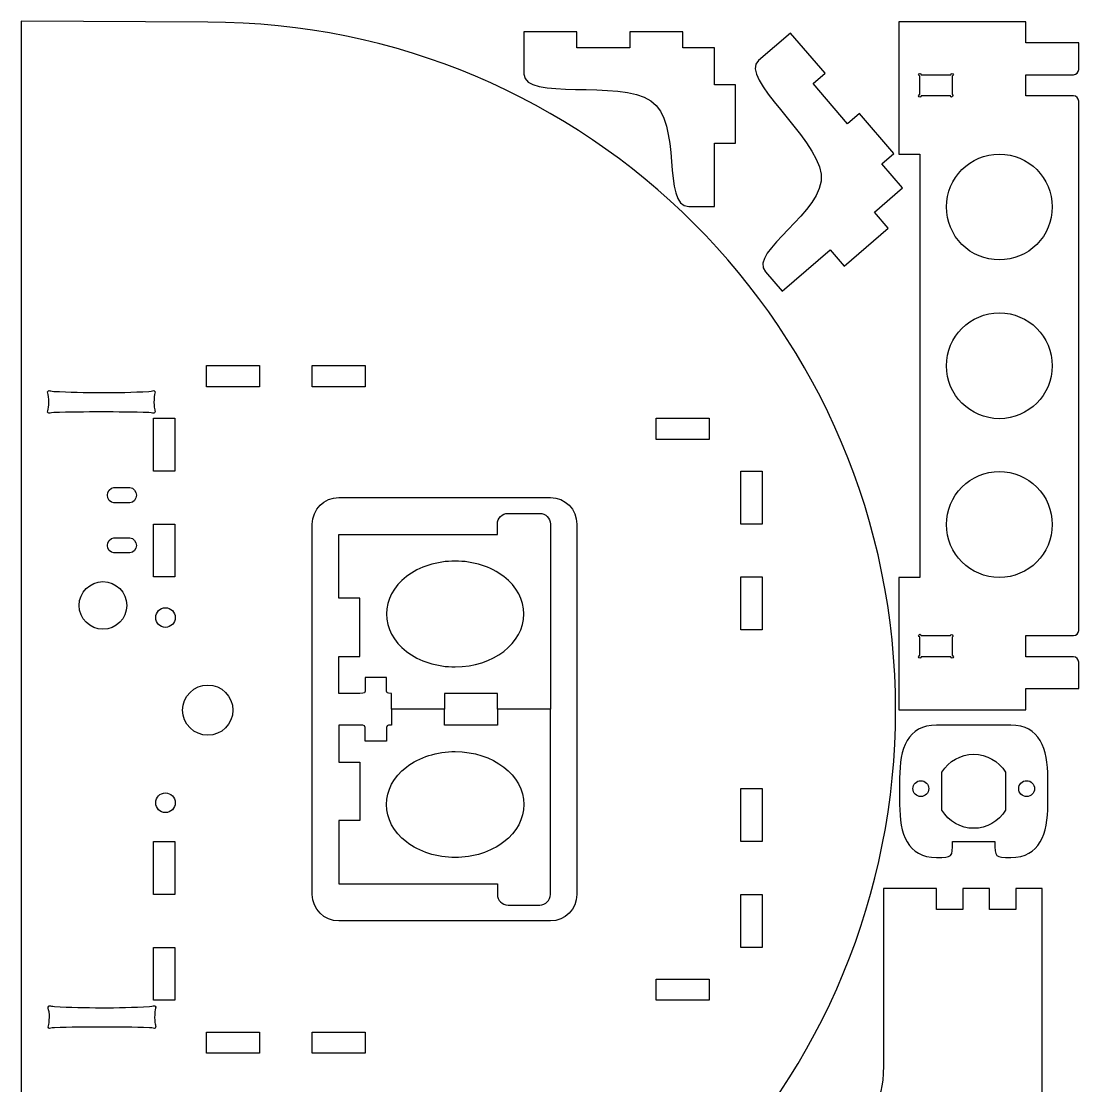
# Model space of a CAD drawing. Extents: x 0 to 209, y 11 to 420.
# Drawn here: x 0 to 199.8, y 218.9 to 420 of the extents above; entities that cross this region are included whole.
import ezdxf

# ---------------------------------------------------------------- set-up
doc = ezdxf.new("R2010")
doc.units = 0
doc.layers.get('0').update_dxf_attribs({"linetype": 'CONTINUOUS'})

msp = doc.modelspace()

# ---------------------------------------------------------------- linework, layer by layer
at = {"color": 7}
for p, q in [((0, 419.999993), (0, 159.99984)), ((35.248497, 419.829461), (0, 419.999993)), ((165.84844, 419.907582), (165.84844, 394.907555)), ((169.848199, 419.907582), (165.84844, 419.907582)), ((189.848512, 419.907582), (169.848199, 419.907582)), ((189.848512, 415.907294), (189.848512, 419.907582)), ((95.000218, 417.999744), (94.999971, 409.999957)), ((105.000067, 417.999744), (95.000218, 417.999744)), ((105.000067, 414.999993), (105.000067, 417.999744)), ((125.000425, 417.999744), (114.999987, 417.999744)), ((114.999987, 417.999744), (115.000001, 414.999993)), ((125.000439, 414.999993), (125.000425, 417.999744)), ((145.396632, 417.783193), (139.324579, 412.574849)), ((151.907386, 410.193229), (145.396632, 417.783193)), ((115.000001, 414.999993), (105.000067, 414.999993)), ((131.00059, 414.999993), (125.000439, 414.999993)), ((131.00059, 407.999905), (131.00059, 414.999993)), ((199.848421, 415.907294), (189.848512, 415.907294)), ((199.848421, 410.907621), (199.848421, 415.907294)), ((149.630554, 408.240138), (151.907386, 410.193229)), ((169.848199, 410.157263), (169.848199, 410.157263)), ((169.848199, 406.157504), (169.848199, 409.657546)), ((170.098319, 409.907683), (175.656615, 409.907683)), ((175.906734, 409.657546), (175.906734, 406.180762)), ((189.848512, 405.907395), (189.848512, 409.907683)), ((189.848512, 409.907683), (198.848472, 409.907683)), ((135.000349, 407.999905), (131.00059, 407.999905)), ((135.000349, 396.999539), (135.000349, 407.999905)), ((156.141336, 400.650135), (149.630554, 408.240138)), ((175.588423, 405.907395), (170.098319, 405.907395)), ((198.848472, 405.907395), (189.848512, 405.907395)), ((199.848421, 304.907956), (199.848421, 404.907453)), ((158.418157, 402.603236), (156.141336, 400.650135)), ((164.929274, 395.012841), (158.418157, 402.603236)), ((131.00035, 384.999955), (131.00059, 396.999539)), ((131.00059, 396.999539), (135.000349, 396.999539)), ((162.652457, 393.059744), (164.929274, 395.012841)), ((165.84844, 394.907555), (169.848199, 394.907555)), ((169.848199, 394.907555), (169.848199, 354.907421)), ((184.84831, 394.907555), (184.84831, 394.907555)), ((166.559054, 388.505591), (162.652457, 393.059744)), ((161.245943, 383.94795), (166.559054, 388.505591)), ((126.154291, 384.999958), (131.00035, 384.999955)), ((163.850116, 380.912107), (161.245943, 383.94795)), ((155.500773, 373.749956), (163.850116, 380.912107)), ((143.788682, 368.97325), (152.896599, 376.785796)), ((152.896599, 376.785796), (155.500773, 373.749956)), ((140.633494, 372.651434), (143.788682, 368.97325)), ((184.84831, 364.907324), (184.84831, 364.907324)), ((34.996738, 350.951774), (34.996738, 354.951773)), ((34.996738, 354.951773), (44.996738, 354.951773)), ((44.996738, 354.951773), (44.996738, 350.951774)), ((54.996735, 350.951774), (54.996735, 354.951773)), ((54.996735, 354.951773), (64.996736, 354.951773)), ((64.996736, 354.951773), (64.996736, 350.951774)), ((169.848199, 354.907421), (169.848199, 314.907901)), ((5.227068, 350.208905), (5.227071, 350.208905)), ((44.996738, 350.951774), (34.996738, 350.951774)), ((64.996736, 350.951774), (54.996735, 350.951774)), ((25.284761, 346.187961), (25.283208, 346.187961)), ((25, 344.999993), (28.999999, 344.999993)), ((25, 334.999992), (25, 344.999993)), ((28.999999, 344.999993), (28.999999, 334.999992)), ((120.000093, 344.999993), (130.000003, 344.999993)), ((120.000093, 341.000234), (120.000093, 344.999993)), ((130.000003, 344.999993), (130.000003, 341.000234)), ((130.000003, 341.000234), (120.000093, 341.000234)), ((28.999999, 334.999992), (25, 334.999992)), ((136.000005, 334.999992), (140.000004, 334.999992)), ((136.000005, 324.999991), (136.000005, 334.999992)), ((140.000004, 334.999992), (140.000004, 324.999991)), ((184.84831, 334.907649), (184.84831, 334.907649)), ((17.51366, 331.880329), (20.513477, 331.880329)), ((17.51366, 331.880329), (17.51366, 331.880329)), ((59.999992, 329.999998), (100.00001, 329.999998)), ((59.999992, 329.999998), (59.999992, 329.999998)), ((20.513477, 329.006043), (17.51366, 329.006043)), ((91.999926, 327.000314), (98.000593, 327.000314)), ((25, 324.999991), (28.999999, 324.999991)), ((25, 314.99999), (25, 324.999991)), ((28.999999, 324.999991), (28.999999, 314.99999)), ((55.000002, 254.999984), (55.000002, 325.000008)), ((90.000048, 323.000044), (90.000048, 325.000438)), ((100.000471, 325.000438), (100.000471, 323.000044)), ((105, 325.000008), (105, 254.999984)), ((140.000004, 324.999991), (136.000005, 324.999991)), ((17.51366, 322.368438), (20.513477, 322.368438)), ((17.51366, 322.368438), (17.51366, 322.368438)), ((59.999294, 311.000258), (59.999647, 323.000044)), ((59.999647, 323.000044), (90.000048, 323.000044)), ((100.000471, 323.000044), (99.999954, 289.99999)), ((20.513477, 319.529233), (17.51366, 319.529233)), ((15.441435, 314.116532), (15.441435, 314.116532)), ((28.999999, 314.99999), (25, 314.99999)), ((136.000005, 314.99999), (140.000004, 314.99999)), ((136.000005, 304.999989), (136.000005, 314.99999)), ((140.000004, 314.99999), (140.000004, 304.999989)), ((169.848199, 314.907901), (165.84844, 314.907901)), ((165.84844, 314.907901), (165.84844, 289.907845)), ((63.999568, 311.000258), (59.999294, 311.000258)), ((63.999568, 299.999896), (63.999568, 311.000258)), ((27.249499, 309.179883), (27.249499, 309.179883)), ((94.999743, 307.999926), (94.999743, 307.999926)), ((140.000004, 304.999989), (136.000005, 304.999989)), ((169.848199, 304.158162), (169.848199, 304.158162)), ((170.098319, 303.908043), (175.588423, 303.908043)), ((189.848512, 299.907755), (189.848512, 303.908043)), ((189.848512, 303.908043), (198.848472, 303.908043)), ((169.848199, 300.157874), (169.848199, 303.657923)), ((175.906734, 303.634675), (175.906734, 300.157874)), ((59.999294, 292.999808), (59.999294, 299.999896)), ((59.999294, 299.999896), (63.999568, 299.999896)), ((175.656615, 299.907755), (170.098319, 299.907755)), ((198.848472, 299.907755), (189.848512, 299.907755)), ((199.848421, 293.908134), (199.848421, 298.907806)), ((68.999778, 296.00014), (65.000024, 296.00014)), ((65.000024, 296.00014), (65.000024, 293.999746)), ((68.999778, 293.999746), (68.999778, 296.00014)), ((35.249527, 294.579741), (35.249527, 294.579741)), ((189.848512, 289.907845), (189.848512, 293.908134)), ((189.848512, 293.908134), (199.848421, 293.908134)), ((63.999568, 292.999808), (59.999294, 292.999808)), ((69.999718, 291.999866), (69.999718, 292.999808)), ((69.999718, 289.99999), (69.999718, 291.999866)), ((90.000048, 292.999808), (80.000141, 292.999808)), ((80.000141, 292.999808), (80.000141, 289.99999)), ((90.000048, 289.99999), (90.000048, 292.999808)), ((80.000141, 289.999991), (69.999718, 289.999991)), ((69.999718, 289.999991), (69.999718, 288.000114)), ((80.000141, 289.99999), (69.999718, 289.99999)), ((80.000141, 287.000174), (80.000141, 289.999991)), ((99.999954, 289.999991), (90.000048, 289.999991)), ((90.000048, 289.999991), (90.000048, 287.000174)), ((99.999954, 289.99999), (90.000048, 289.99999)), ((100.000471, 256.999938), (99.999954, 289.999991)), ((165.84844, 289.907845), (169.848199, 289.907845)), ((169.848199, 289.907845), (189.848512, 289.907845)), ((69.999718, 288.000114), (69.999718, 287.000174)), ((63.999568, 287.000174), (59.999296, 287.000174)), ((59.999296, 287.000174), (59.999296, 280.000085)), ((65.000024, 283.999842), (65.000024, 286.000235)), ((68.999778, 286.000235), (68.999778, 283.999842)), ((90.000048, 287.000174), (80.000141, 287.000174)), ((186.999665, 286.99999), (173.000004, 286.99999)), ((68.999778, 283.999842), (65.000024, 283.999842)), ((59.999296, 280.000085), (63.999568, 280.000085)), ((63.999568, 280.000085), (63.999568, 268.999723)), ((179.999577, 281.500068), (179.999577, 281.500068)), ((173.999942, 270.907951), (173.999942, 278.090457)), ((185.999724, 278.090457), (185.999724, 270.910533)), ((165.999912, 277.000084), (165.999912, 272.00039)), ((170.000186, 276.500374), (170.000186, 276.500374)), ((189.999998, 276.500374), (189.999998, 276.500374)), ((193.999754, 272.00039), (193.999754, 277.000084)), ((27.249499, 274.179435), (27.249499, 274.179435)), ((136.000005, 274.999993), (140.000004, 274.999993)), ((136.000005, 264.999992), (136.000005, 274.999993)), ((140.000004, 274.999993), (140.000004, 264.999992)), ((94.999743, 272.000056), (94.999743, 272.000056)), ((63.999568, 268.999723), (59.999296, 268.999723)), ((59.999296, 268.999723), (59.999825, 256.999938)), ((25, 264.999992), (28.999999, 264.999992)), ((25, 254.999991), (25, 264.999992)), ((28.999999, 264.999992), (28.999999, 254.999991)), ((140.000004, 264.999992), (136.000005, 264.999992)), ((176.000002, 264.999992), (184.000031, 264.999992)), ((59.999825, 256.999938), (90.000048, 256.999938)), ((90.000048, 256.999938), (90.000048, 254.999542)), ((100.000471, 254.999542), (100.000471, 256.999938)), ((172.963298, 256.15586), (162.963131, 256.15586)), ((162.963131, 256.15586), (162.963131, 224.19345)), ((172.963298, 252.155572), (172.963298, 256.15586)), ((182.963228, 256.15586), (177.963531, 256.15586)), ((177.963531, 256.15586), (177.963531, 252.155572)), ((182.963228, 252.156101), (182.963228, 256.15586)), ((192.96313, 256.15586), (187.96343, 256.15586)), ((187.96343, 256.15586), (187.96343, 252.156101)), ((192.96313, 136.155626), (192.96313, 256.15586)), ((28.999999, 254.999991), (25, 254.999991)), ((136.000005, 254.999994), (140.000004, 254.999994)), ((136.000005, 244.999993), (136.000005, 254.999994)), ((140.000004, 254.999994), (140.000004, 244.999993)), ((91.999926, 252.999665), (98.000593, 252.999665)), ((177.963531, 252.155572), (172.963298, 252.155572)), ((187.96343, 252.156101), (182.963228, 252.156101)), ((100.00001, 249.999994), (59.999992, 249.999994)), ((25, 244.99999), (28.999999, 244.99999)), ((25, 234.999989), (25, 244.99999)), ((28.999999, 244.99999), (28.999999, 234.999989)), ((140.000004, 244.999993), (136.000005, 244.999993)), ((120.000093, 239.000259), (130.000003, 239.000259)), ((120.000093, 234.999985), (120.000093, 239.000259)), ((130.000003, 239.000259), (130.000003, 234.999985)), ((5.349028, 233.974139), (5.349028, 233.974139)), ((28.999999, 234.999989), (25, 234.999989)), ((130.000003, 234.999985), (120.000093, 234.999985)), ((35.000001, 224.999991), (35.000001, 228.99999)), ((35.000001, 228.99999), (45.000001, 228.99999)), ((45.000001, 228.99999), (45.000001, 224.999991)), ((54.999998, 224.999991), (54.999998, 228.99999)), ((54.999998, 228.99999), (64.999999, 228.99999)), ((64.999999, 228.99999), (64.999999, 224.999991)), ((45.000001, 224.999991), (35.000001, 224.999991)), ((64.999999, 224.999991), (54.999998, 224.999991))]:
    msp.add_line(p, q, dxfattribs=at)
for points in [[(165.248312, 289.829645), (165.248206, 361.626543), (107.045395, 419.829406), (35.248497, 419.829461)], [(139.324579, 412.574849), (135.529554, 409.319434), (150.285077, 398.261657), (151.155556, 391.103288)], [(198.848472, 409.907683), (199.400711, 409.907683), (199.848386, 410.355383), (199.848421, 410.907621)], [(94.999971, 409.999957), (94.999971, 404.999957), (112.999959, 408.999956), (118.999961, 404.999957)], [(169.848199, 409.657546), (169.710051, 409.657493), (169.598009, 409.769518), (169.59808, 409.907683)], [(169.59808, 409.907683), (169.598291, 410.045637), (169.710228, 410.157344), (169.848199, 410.157263)], [(169.848199, 410.157263), (169.986171, 410.157344), (170.098107, 410.045637), (170.098319, 409.907683)], [(175.656615, 409.907683), (175.656826, 410.045637), (175.768763, 410.157344), (175.906734, 410.157263)], [(175.906734, 410.157263), (176.044494, 410.157051), (176.156113, 410.045425), (176.156324, 409.907683)], [(176.156324, 409.907683), (176.156395, 409.769676), (176.04467, 409.657758), (175.906734, 409.657546)], [(118.999961, 404.999957), (124.99996, 400.999958), (120.999961, 384.999958), (126.154291, 384.999958)], [(169.59808, 405.907395), (169.598009, 406.04556), (169.710051, 406.157585), (169.848199, 406.157504)], [(169.848199, 405.657282), (169.710051, 405.657177), (169.598009, 405.769282), (169.59808, 405.907395)], [(170.098319, 405.907395), (170.098389, 405.769282), (169.986382, 405.657177), (169.848199, 405.657282)], [(175.835932, 405.690885), (175.710872, 405.69099), (175.605144, 405.783464), (175.588423, 405.907395)], [(176.086051, 405.940468), (176.085804, 405.802514), (175.973868, 405.690832), (175.835932, 405.690885)], [(175.906734, 406.180762), (176.013238, 406.149365), (176.086263, 406.05154), (176.086051, 405.940468)], [(199.848421, 404.907453), (199.848386, 405.459692), (199.400711, 405.907395), (198.848472, 405.907395)], [(174.848401, 384.907654), (174.848456, 390.430427), (179.325537, 394.907504), (184.84831, 394.907555)], [(184.84831, 394.907555), (190.371083, 394.907504), (194.848164, 390.430427), (194.848219, 384.907654)], [(151.155556, 391.103288), (152.026028, 383.944916), (137.277596, 376.563606), (140.633494, 372.651434)], [(177.777148, 377.836339), (175.901792, 379.711794), (174.848286, 382.25543), (174.848401, 384.907654)], [(194.848219, 384.907654), (194.848334, 382.25543), (193.794828, 379.711794), (191.919472, 377.836339)], [(184.84831, 374.907222), (182.196086, 374.907247), (179.652505, 375.960885), (177.777148, 377.836339)], [(191.919472, 377.836339), (190.044115, 375.960885), (187.500534, 374.907247), (184.84831, 374.907222)], [(174.848401, 354.907421), (174.848455, 360.430195), (179.325536, 364.907273), (184.84831, 364.907324)], [(184.84831, 364.907324), (190.371084, 364.907273), (194.848165, 360.430195), (194.848219, 354.907421)], [(184.84831, 344.907516), (179.325535, 344.907566), (174.848453, 349.384646), (174.848401, 354.907421)], [(194.848219, 354.907421), (194.848167, 349.384646), (190.371085, 344.907566), (184.84831, 344.907516)], [(5.128883, 349.06582), (5.041111, 349.659333), (4.858976, 349.934377), (5.059636, 350.135005)], [(5.059636, 350.135005), (5.109836, 350.185202), (5.164238, 350.206019), (5.227068, 350.208905)], [(5.227071, 350.208905), (5.415384, 350.217618), (5.679422, 350.088724), (6.128825, 350.065758)], [(6.128825, 350.065758), (12.000634, 349.765904), (17.990661, 349.73516), (24.129277, 350.065758)], [(24.129277, 350.065758), (24.728858, 350.065942), (24.997391, 350.335665), (25.197945, 350.135005)], [(25.197945, 350.135005), (25.398641, 349.934345), (25.179947, 349.663595), (25.129215, 349.06582)], [(5.128883, 347.065426), (5.199685, 347.661504), (5.245158, 348.283077), (5.128883, 349.06582)], [(25.129215, 349.06582), (25.064199, 348.301809), (25.067833, 347.640418), (25.129215, 347.065426)], [(5.05912, 345.996241), (4.858389, 346.196936), (5.055627, 346.469623), (5.128883, 347.065426)], [(6.128305, 346.065488), (5.528547, 346.050671), (5.259744, 345.79551), (5.05912, 345.996241)], [(24.128757, 346.065488), (18.128642, 346.232951), (12.128455, 346.212737), (6.128305, 346.065488)], [(25.197942, 345.996241), (24.997247, 345.795546), (24.728514, 346.048766), (24.128757, 346.065488)], [(25.129215, 347.065426), (25.168762, 346.692508), (25.264211, 346.446555), (25.281145, 346.265474)], [(25.283208, 346.187961), (25.278975, 346.114619), (25.254281, 346.05265), (25.197942, 345.996241)], [(25.281145, 346.265474), (25.284672, 346.23831), (25.284761, 346.212441), (25.284761, 346.187961)], [(177.777158, 331.978542), (179.652514, 333.85399), (182.196091, 334.907625), (184.84831, 334.907649)], [(184.84831, 334.907649), (187.500529, 334.907625), (190.044106, 333.85399), (191.919462, 331.978542)], [(16.263607, 330.443186), (16.263572, 331.133583), (16.823274, 331.880364), (17.51366, 331.880329)], [(20.513477, 331.880329), (21.203863, 331.880364), (21.763565, 331.133583), (21.76353, 330.443186)], [(174.848401, 324.907246), (174.848294, 327.559465), (175.901803, 330.103093), (177.777158, 331.978542)], [(191.919462, 331.978542), (193.794817, 330.103093), (194.848326, 327.559465), (194.848219, 324.907246)], [(17.51366, 329.006043), (16.823239, 329.006005), (16.263572, 329.752775), (16.263607, 330.443186)], [(21.76353, 330.443186), (21.763565, 329.752775), (21.203898, 329.006005), (20.513477, 329.006043)], [(55.000002, 325.000008), (55.000002, 327.770002), (57.229999, 329.999998), (59.999992, 329.999998)], [(100.00001, 329.999998), (102.770004, 329.999998), (105, 327.770002), (105, 325.000008)], [(90.000048, 325.000438), (89.930865, 326.106273), (90.891922, 327.000325), (91.999926, 327.000314)], [(98.000593, 327.000314), (99.108598, 327.000307), (100.000471, 326.108439), (100.000471, 325.000438)], [(184.84831, 314.907372), (179.325547, 314.907422), (174.848471, 319.384483), (174.848401, 324.907246)], [(194.848219, 324.907246), (194.84815, 319.384483), (190.371073, 314.907422), (184.84831, 314.907372)], [(16.263607, 320.94299), (16.263572, 321.633401), (16.823239, 322.368473), (17.51366, 322.368438)], [(20.513477, 322.368438), (21.203898, 322.368473), (21.763565, 321.633401), (21.76353, 320.94299)], [(17.51366, 319.529233), (16.823274, 319.529194), (16.263572, 320.25259), (16.263607, 320.94299)], [(21.76353, 320.94299), (21.763565, 320.25259), (21.203863, 319.529194), (20.513477, 319.529233)], [(82.000019, 318.000346), (78.552068, 318.000396), (75.245323, 316.946791), (72.807282, 315.071331)], [(91.192422, 315.07119), (88.754493, 316.946639), (85.44788, 318.00029), (82.000019, 318.000346)], [(10.941451, 309.616548), (10.941459, 312.101815), (12.956165, 314.116525), (15.441435, 314.116532)], [(15.441435, 314.116532), (17.926704, 314.116525), (19.941411, 312.101815), (19.941419, 309.616548)], [(72.807282, 315.071331), (70.369241, 313.195871), (68.999633, 310.652196), (68.999778, 307.999926)], [(94.999743, 307.999926), (94.999887, 310.652127), (93.63035, 313.195742), (91.192422, 315.07119)], [(15.441435, 305.116564), (12.956167, 305.116571), (10.94146, 307.131278), (10.941451, 309.616548)], [(19.941419, 309.616548), (19.94141, 307.131278), (17.926703, 305.116571), (15.441435, 305.116564)], [(25.399483, 307.329867), (25.399448, 308.35161), (26.227751, 309.179883), (27.249499, 309.179883)], [(27.249499, 309.179883), (28.271252, 309.179904), (29.099553, 308.351625), (29.099517, 307.329867)], [(68.999778, 307.999926), (68.999811, 305.347745), (70.369497, 302.804202), (72.807519, 300.928853)], [(82.000019, 298.00002), (89.179565, 298.000138), (94.999674, 302.477198), (94.999743, 307.999926)], [(27.249499, 305.479851), (26.227786, 305.479851), (25.399483, 306.308138), (25.399483, 307.329867)], [(29.099517, 307.329867), (29.099517, 306.308124), (28.271252, 305.47983), (27.249499, 305.479851)], [(169.59808, 303.908043), (169.598009, 304.046191), (169.710051, 304.158198), (169.848199, 304.158162)], [(169.848199, 303.657923), (169.710051, 303.657853), (169.598009, 303.769895), (169.59808, 303.908043)], [(169.848199, 304.158162), (169.986382, 304.158198), (170.098389, 304.046191), (170.098319, 303.908043)], [(175.588423, 303.908043), (175.605003, 304.031974), (175.710872, 304.124401), (175.835932, 304.124543)], [(175.835932, 304.124543), (175.973868, 304.124648), (176.085804, 304.012924), (176.086051, 303.874988)], [(176.086051, 303.874988), (176.086263, 303.763898), (176.013238, 303.666073), (175.906734, 303.634675)], [(198.848472, 303.908043), (199.400711, 303.908043), (199.848386, 304.355718), (199.848421, 304.907956)], [(72.807519, 300.928853), (75.24554, 299.053504), (78.552184, 297.999971), (82.000019, 298.00002)], [(169.59808, 299.907755), (169.598009, 300.045902), (169.710051, 300.157945), (169.848199, 300.157874)], [(169.848199, 299.658164), (169.710228, 299.658094), (169.598256, 299.769783), (169.59808, 299.907755)], [(170.098319, 299.907755), (170.098107, 299.769783), (169.986171, 299.658094), (169.848199, 299.658164)], [(175.906734, 299.658164), (175.768763, 299.658094), (175.656826, 299.769783), (175.656615, 299.907755)], [(175.906734, 300.157874), (176.04467, 300.157662), (176.156395, 300.045761), (176.156324, 299.907755)], [(176.156324, 299.907755), (176.156113, 299.769995), (176.044494, 299.658376), (175.906734, 299.658164)], [(199.848421, 298.907806), (199.848386, 299.460044), (199.400711, 299.907755), (198.848472, 299.907755)], [(30.499431, 289.829645), (30.499361, 292.453088), (32.626096, 294.579808), (35.249527, 294.579741)], [(35.249527, 294.579741), (37.872786, 294.579791), (39.999415, 292.452834), (39.999627, 289.829645)], [(65.000024, 293.999746), (65.000024, 292.999744), (64.999671, 292.999808), (63.999568, 292.999808)], [(69.999718, 292.999808), (68.999717, 292.999808), (68.999778, 292.999744), (68.999778, 293.999746)], [(35.249527, 285.079545), (32.626096, 285.079478), (30.499361, 287.206195), (30.499431, 289.829645)], [(39.999627, 289.829645), (39.999697, 287.206382), (37.872722, 285.079778), (35.249527, 285.079545)], [(127.172598, 197.906052), (151.552304, 222.285747), (165.248273, 255.351544), (165.248312, 289.829645)], [(65.000024, 286.000235), (65.000024, 287.000238), (64.999759, 287.000174), (63.999568, 287.000174)], [(69.999718, 287.000174), (68.999717, 287.000174), (68.999778, 287.000238), (68.999778, 286.000235)], [(173.000004, 286.99999), (167.46, 286.99999), (165.999912, 282.540082), (165.999912, 277.000084)], [(193.999754, 277.000084), (193.999754, 282.540082), (192.539663, 286.99999), (186.999665, 286.99999)], [(72.807518, 279.071129), (75.24554, 280.946477), (78.552184, 282.000011), (82.000019, 281.999962)], [(82.000019, 281.999962), (89.179565, 281.999844), (94.999675, 277.522784), (94.999743, 272.000056)], [(173.999942, 278.090457), (175.261743, 280.202287), (177.539503, 281.496745), (179.999577, 281.500068)], [(179.999577, 281.500068), (182.459832, 281.496893), (184.737831, 280.202445), (185.999724, 278.090457)], [(68.999778, 272.000056), (68.99981, 274.652237), (70.369497, 277.19578), (72.807518, 279.071129)], [(168.50002, 275.000205), (168.499925, 275.828763), (169.171628, 276.500466), (170.000186, 276.500374)], [(170.000186, 276.500374), (170.828544, 276.50018), (171.499933, 275.828562), (171.499838, 275.000205)], [(188.499832, 275.000205), (188.499736, 275.828763), (189.171439, 276.500466), (189.999998, 276.500374)], [(189.999998, 276.500374), (190.828557, 276.500466), (191.50026, 275.828763), (191.500164, 275.000205)], [(25.399483, 272.329419), (25.399483, 273.351148), (26.227786, 274.179435), (27.249499, 274.179435)], [(27.249499, 274.179435), (28.271252, 274.179456), (29.099517, 273.351162), (29.099517, 272.329419)], [(170.000186, 273.500038), (169.171628, 273.499946), (168.499928, 274.171646), (168.50002, 275.000205)], [(171.499838, 275.000205), (171.499929, 274.171847), (170.828544, 273.500232), (170.000186, 273.500038)], [(189.999998, 273.500038), (189.171439, 273.499946), (188.49974, 274.171646), (188.499832, 275.000205)], [(191.500164, 275.000205), (191.500256, 274.171646), (190.828557, 273.499946), (189.999998, 273.500038)], [(27.249499, 270.479403), (26.227751, 270.479403), (25.399448, 271.307676), (25.399483, 272.329419)], [(29.099517, 272.329419), (29.099553, 271.307662), (28.271252, 270.479382), (27.249499, 270.479403)], [(72.807281, 264.92865), (70.36924, 266.80411), (68.999633, 269.347786), (68.999778, 272.000056)], [(94.999743, 272.000056), (94.999888, 269.347855), (93.630351, 266.80424), (91.192422, 264.928791)], [(165.999912, 272.00039), (165.999912, 266.460393), (167.46, 261.999966), (173.000004, 261.999966)], [(186.999665, 261.999966), (192.539663, 261.999966), (193.999754, 266.460393), (193.999754, 272.00039)], [(179.999577, 267.499888), (177.539813, 267.50271), (175.262128, 268.796713), (173.999942, 270.907951)], [(185.999724, 270.910533), (184.738085, 268.798149), (182.460043, 267.503246), (179.999577, 267.499888)], [(82.000019, 261.999634), (78.552068, 261.999585), (75.245322, 263.053189), (72.807281, 264.92865)], [(91.192422, 264.928791), (88.754493, 263.053342), (85.447881, 261.999691), (82.000019, 261.999634)], [(173.000004, 261.999966), (175.999663, 261.999966), (176.000002, 261.999991), (176.000002, 264.999992)], [(184.000031, 264.999992), (184.000003, 261.999991), (183.999678, 261.999966), (186.999665, 261.999966)], [(59.999992, 249.999994), (57.229999, 249.999994), (55.000002, 252.22999), (55.000002, 254.999984)], [(90.000048, 254.999542), (89.930865, 253.893708), (90.891921, 252.999657), (91.999926, 252.999665)], [(98.000593, 252.999665), (99.108598, 252.999673), (100.000471, 253.891541), (100.000471, 254.999542)], [(105, 254.999984), (105, 252.22999), (102.770004, 249.999994), (100.00001, 249.999994)], [(5.250842, 232.831055), (5.163071, 233.424568), (4.980936, 233.699615), (5.181596, 233.900239)], [(5.181596, 233.900239), (5.231796, 233.95044), (5.286233, 233.971243), (5.349028, 233.974139)], [(5.349028, 233.974139), (5.53734, 233.982959), (5.801378, 233.853958), (6.250781, 233.830993)], [(6.250781, 233.830993), (12.122591, 233.531132), (18.112618, 233.500369), (24.251233, 233.830993)], [(24.251233, 233.830993), (24.850814, 233.831169), (25.119348, 234.100899), (25.319902, 233.900239)], [(25.319902, 233.900239), (25.520597, 233.699579), (25.301903, 233.428837), (25.251172, 232.831055)], [(5.250842, 230.83066), (5.321645, 231.426819), (5.367118, 232.048311), (5.250842, 232.831055)], [(25.251172, 232.831055), (25.186155, 232.067044), (25.189789, 231.405723), (25.251172, 230.83066)], [(5.181079, 229.761475), (4.980349, 229.962167), (5.177587, 230.234889), (5.250842, 230.83066)], [(6.250265, 229.830722), (5.650507, 229.815905), (5.381704, 229.560741), (5.181079, 229.761475)], [(24.250716, 229.830722), (18.250602, 229.998182), (12.250415, 229.977968), (6.250265, 229.830722)], [(25.319902, 229.761475), (25.119206, 229.56078), (24.850474, 229.814), (24.250716, 229.830722)], [(25.251172, 230.83066), (25.290719, 230.457774), (25.386168, 230.211789), (25.403101, 230.030708)], [(25.403101, 230.030708), (25.413331, 229.922053), (25.395326, 229.836723), (25.319902, 229.761475)], [(162.963131, 224.19345), (162.963342, 215.155442), (161.963323, 214.155423), (152.963232, 214.155292)]]:
    msp.add_open_spline(points, degree=3, dxfattribs=at)

doc.saveas('drawing.dxf')
